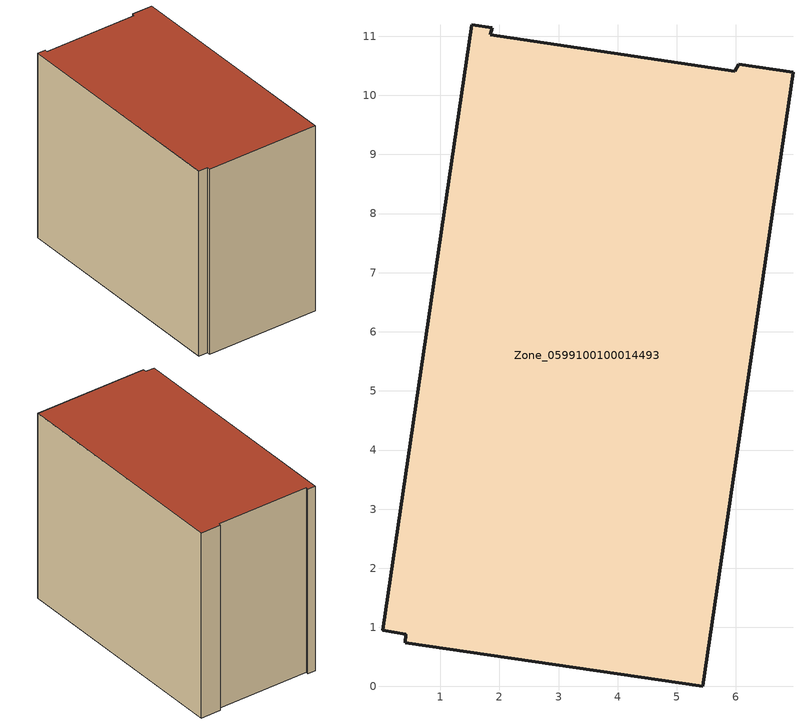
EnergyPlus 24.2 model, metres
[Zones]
Zone_0599100100014493
 floor ground (C_G): 0.02,0.95 1.53,11.2 1.88,11.15 1.84,11.03 5.98,10.41 6.05,10.53 6.97,10.39 5.44,0 0.41,0.74 0.42,0.89 z0
 wall outside (C_F): 5.44,0 6.97,10.39 6.05,10.53 5.98,10.41 1.84,11.03 1.88,11.15 1.53,11.2 0.02,0.95 0.42,0.89 0.41,0.74 5.44,0 z0:8.56
 roof outside (C_R): 0.02,0.95 0.42,0.89 0.41,0.74 5.44,0 6.97,10.39 6.05,10.53 5.98,10.41 1.84,11.03 1.88,11.15 1.53,11.2 z8.56
[BUILDING]
Pand.0599100100014493: North Axis=0; Terrain=City; Loads Convergence Tolerance Value=0.04; Temperature Convergence Tolerance Value=0.4; Solar Distribution=FullExterior; Maximum Number of Warmup Days=25; Minimum Number of Warmup Days=1
[Site:Location]
Rotterdam.The.Hague.AP_ZH_NLD Design_Conditions: Latitude=51.96; Longitude=4.45; Time Zone=1; Elevation=-4.5
[SITE:GROUNDTEMPERATURE:BUILDINGSURFACE]
18, 18, 18, 18, 18, 18, 18, 18, 18, 18, 18, 18
[MATERIAL] Thermal Absorptance=0.9; Solar Absorptance=0.7; Visible Absorptance=0.7
Name | Roughness | Thickness | Conductivity | Density | Specific Heat
G.TI.2015-2018 | MediumSmooth | 0.15 | 0.0428571 | 540 | 1210
F.TI.2015-2018 | Rough | 0.3 | 0.0666667 | 1920 | 840
R.TI.2015-2018 | MediumRough | 0.2 | 0.0333333 | 1500 | 1000
[CONSTRUCTION]
C_G: G.TI.2015-2018
C_F: F.TI.2015-2018
C_R: R.TI.2015-2018
[ZONE]
Zone_0599100100014493: Type=1; Multiplier=1; Ceiling Height=Autocalculate; Volume=Autocalculate; Floor Area=autocalculate; Part of Total Floor Area=Yes
[ZONEINFILTRATION:DESIGNFLOWRATE]
Infil_Zone_0599100100014493: Zone or ZoneList or Space or SpaceList=Zone_0599100100014493; Schedule=AlwaysOn; Design Flow Rate Calculation Method=Flow/Area; Flow Rate per Floor Area=0.0015; Constant Term Coefficient=1; Temperature Term Coefficient=0; Velocity Term Coefficient=0; Velocity Squared Term Coefficient=0
[HVACTEMPLATE:ZONE:IDEALLOADSAIRSYSTEM]
Zone_0599100100014493: Maximum Heating Supply Air Temperature=50; Minimum Cooling Supply Air Temperature=13; Maximum Heating Supply Air Humidity Ratio=0.0156; Minimum Cooling Supply Air Humidity Ratio=0.0077; Heating Limit=NoLimit; Cooling Limit=NoLimit; Dehumidification Control Type=ConstantSensibleHeatRatio; Cooling Sensible Heat Ratio=0.7; Dehumidification Setpoint=60; Humidification Control Type=None; Humidification Setpoint=30; Outdoor Air Method=None; Outdoor Air Flow Rate per Person=0.00944; Outdoor Air Flow Rate per Zone Floor Area=0; Outdoor Air Flow Rate per Zone=0; Demand Controlled Ventilation Type=None; Outdoor Air Economizer Type=NoEconomizer; Heat Recovery Type=None; Sensible Heat Recovery Effectiveness=0.7; Latent Heat Recovery Effectiveness=0.65
[ZONECONTROL:THERMOSTAT]
ThermostatControl_Zone_0599100100014493: Zone or ZoneList=Zone_0599100100014493; Control Type Schedule=DualSetpointControlType; Control 1=Thermostat_Zone_0599100100014493; Temperature Difference Between Cutout And Setpoint=0
[THERMOSTATSETPOINT:DUALSETPOINT]
Thermostat_Zone_0599100100014493: Heating Setpoint Temperature Schedule=HeatingSetpoint_Zone_0599100100014493; Cooling Setpoint Temperature Schedule=CoolingSetpoint_Zone_0599100100014493
[SCHEDULE:COMPACT]
HeatingSetpoint_Zone_0599100100014493: Through: 12/31, For: AllDays, Until: 24:00, 21
CoolingSetpoint_Zone_0599100100014493: Through: 12/31, For: AllDays, Until: 24:00, 24
DualSetpointControlType: Through: 12/31, For: AllDays, Until: 24:00, 4
AlwaysOn: Through: 12/31, For: AllDays, Until: 24:00, 1
